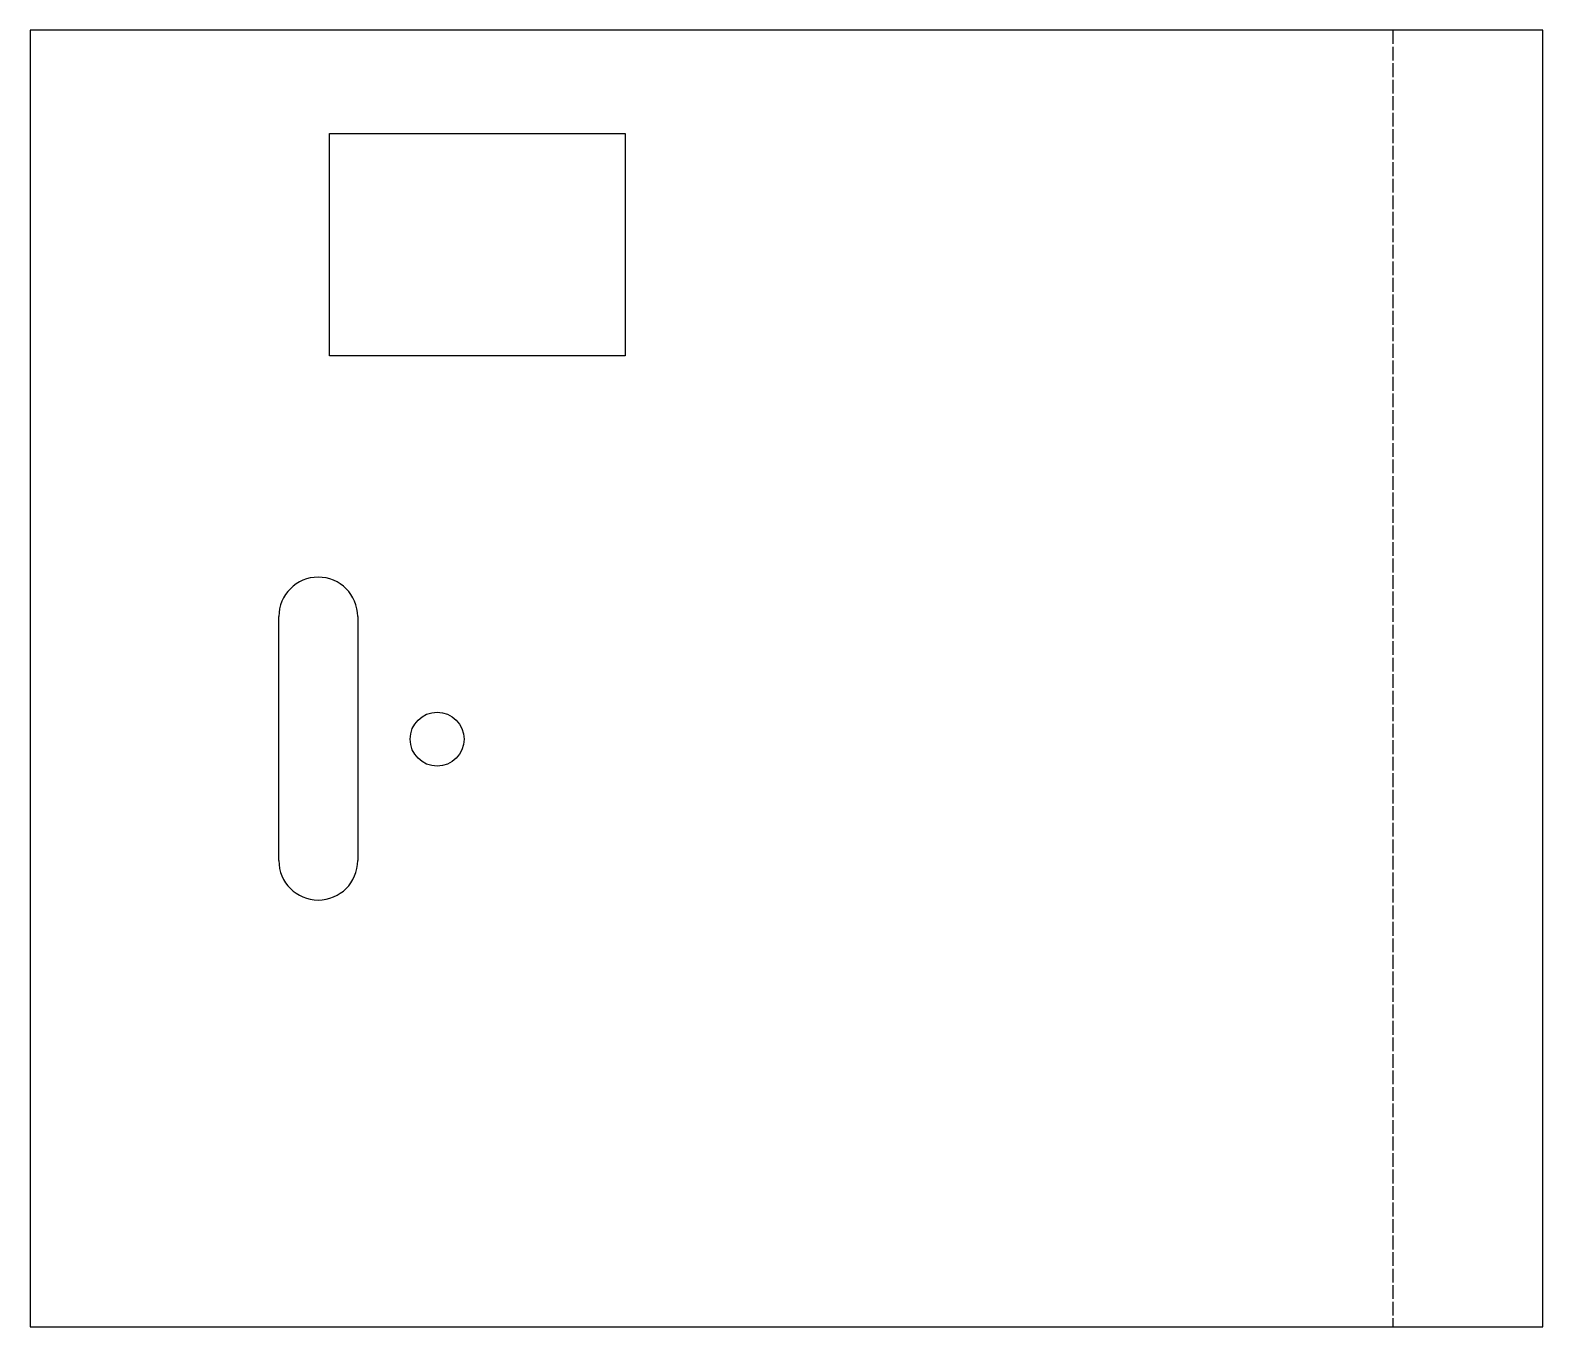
# Model space of a CAD drawing. Header units: millimetres. Extents: x 0 to 140, y 0 to 120.
import ezdxf

# ---------------------------------------------------------------- set-up
doc = ezdxf.new("R2010")
doc.units = ezdxf.units.MM
doc.linetypes.add('DASHED', pattern=[1.524, 1.27, -0.254])
doc.layers.add('BEND', color=7, linetype='Continuous')
doc.layers.add('CUT', color=7, linetype='Continuous')

msp = doc.modelspace()

# ---------------------------------------------------------------- linework, layer by layer
at = {"layer": 'BEND', "color": 3, "linetype": 'DASHED'}
msp.add_line((125.76, 119.66), (125.76, 0), dxfattribs=at)
at = {"layer": 'CUT'}
for p, q in [((0, 119.66), (0, 0)), ((139.58, 119.66), (0, 119.66)), ((139.58, 0), (139.58, 119.66)), ((27.61, 89.62), (27.61, 110.14)), ((27.61, 110.14), (54.89, 110.14)), ((54.89, 110.14), (54.89, 89.62)), ((54.89, 89.62), (27.61, 89.62)), ((22.93, 43.02), (22.93, 65.54)), ((30.22, 65.54), (30.22, 43.02)), ((0, 0), (139.58, 0))]:
    msp.add_line(p, q, dxfattribs=at)
msp.add_circle((37.55, 54.23), 2.49, dxfattribs=at)
for centre, start, end in [((26.58, 65.54), 0, 180), ((26.58, 43.02), 180, 0)]:
    msp.add_arc(centre, 3.64, start, end, dxfattribs=at)

doc.saveas('drawing.dxf')
